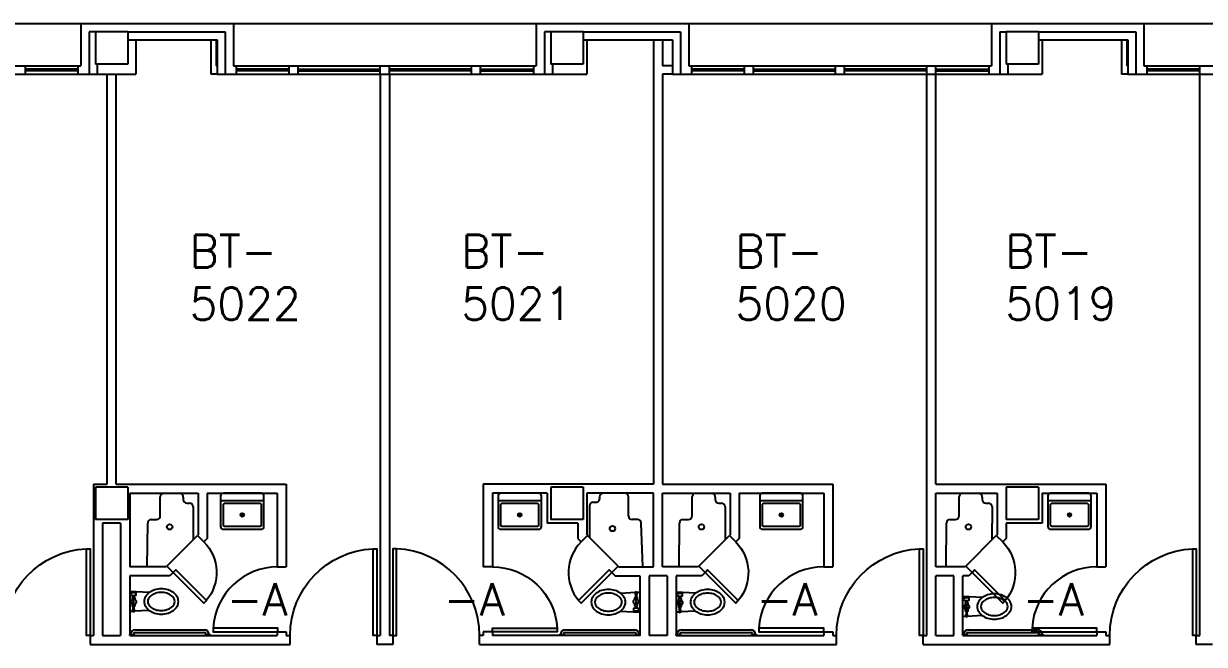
# Model space of a CAD drawing. Extents: x 2809 to 7228, y 18116 to 19837.
# Drawn here: x 5044 to 5698, y 19238 to 19582 of the extents above; entities that cross this region are included whole.
import ezdxf

# ---------------------------------------------------------------- set-up
doc = ezdxf.new("R2010")
doc.units = 0
doc.header["$MEASUREMENT"] = 0
doc.layers.get('0').update_dxf_attribs({"linetype": 'CONTINUOUS'})
for name, color, linetype in [('ARDOOR', 7, 'CONTINUOUS'), ('ARROOMNO', 4, 'CONTINUOUS'), ('ARWALL', 7, 'CONTINUOUS'), ('COL', 14, 'CONTINUOUS'), ('EXWALL', 8, 'CONTINUOUS'), ('EXWINDOW', 8, 'CONTINUOUS'), ('MPFIXTURE', 3, 'CONTINUOUS')]:
    doc.layers.add(name, color=color, linetype=linetype)
doc.styles.add('ROMANS', font='romans.shx', dxfattribs={"height": 18})

# ---------------------------------------------------------------- blocks, each defined once
blk = doc.blocks.new('COL2')
for p, q in [((-0.5, -0.5), (-0.5, 0.5)), ((-0.5, 0.5), (0.5, 0.5)), ((0.5, -0.5), (0.5, 0.5)), ((-0.5, -0.5), (0.5, -0.5))]:
    blk.add_line(p, q)
blk = doc.blocks.new('A$C6AB16C9A')
at = {"layer": 'MPFIXTURE'}
for points in [[(0, 18.5), (0, 1.5, 0.414214), (1.5, 0), (22.5, 0, 0.414214), (24, 1.5), (24, 18.5, 0.414214), (22.5, 20), (1.5, 20, 0.414214)], [(22.5, 13.5), (22.5, 2.5, -0.414214), (21.5, 1.5), (2.5, 1.5, -0.414214), (1.5, 2.5), (1.5, 13.5, -0.414214), (2.5, 14.5), (21.5, 14.5, -0.414214)]]:
    blk.add_lwpolyline(points, format="xyb", close=True, dxfattribs=at)
blk.add_lwpolyline([(0, 16), (24, 16)], dxfattribs=at)
for radius in [1, 0.5]:
    blk.add_circle((12, 8), radius, dxfattribs=at)
blk = doc.blocks.new('A$C53C77F74')
blk.add_blockref('A$C6AB16C9A', (0, 0))
blk = doc.blocks.new('GRABBAR42')
for p, q in [((13.75, 3), (52.25, 3)), ((13.75, 1.5), (52.25, 1.5))]:
    blk.add_line(p, q)
for points in [[(10.75, 0), (10.75, 0.5), (13.25, 0.5), (13.25, 0)], [(52.75, 0), (52.75, 0.5), (55.25, 0.5), (55.25, 0)]]:
    blk.add_lwpolyline(points, close=True)
for centre, radius, start, end in [((13.75, 0.5), 2.5, 90, 180), ((13.75, 0.5), 1, 90, 180), ((52.25, 0.5), 2.5, 0, 90), ((52.25, 0.5), 1, 0, 90)]:
    blk.add_arc(centre, radius, start, end)
blk = doc.blocks.new('A$C187E1549')
at = {"layer": 'MPFIXTURE'}
blk.add_blockref('GRABBAR42', (-10.75, 0), dxfattribs=at)
blk = doc.blocks.new('A$C69F218C8')
blk.add_blockref('A$C187E1549', (0, 0))
blk = doc.blocks.new('A$C1C06607B')
blk.add_blockref('A$C69F218C8', (0, 0))
blk = doc.blocks.new('TOILET')
at = {"layer": 'MPFIXTURE', "linetype": 'CONTINUOUS'}
for p, q in [((4544.88, 18863.19), (4534.08, 18863.81)), ((4534.83, 18862.84), (4534.08, 18862.84)), ((4534.83, 18861.83), (4534.08, 18861.83)), ((4535.38, 18862.9), (4534.89, 18862.9)), ((4534.89, 18861.77), (4535.38, 18861.77)), ((4536.74, 18859.49), (4536.74, 18859.35)), ((4535.91, 18852.75), (4534.08, 18852.64)), ((4544.88, 18853.26), (4536.56, 18852.78))]:
    blk.add_line(p, q, dxfattribs=at)
at = {"layer": 'MPFIXTURE'}
for p, q in [((4535.39, 18860.03), (4535.39, 18859.81)), ((4535.77, 18860.09), (4535.45, 18860.09)), ((4535.45, 18859.75), (4535.77, 18859.75)), ((4535.77, 18860.09), (4535.77, 18861.6)), ((4535.77, 18859.35), (4535.77, 18859.75)), ((4535.77, 18859.75), (4535.77, 18859.75)), ((4536.74, 18860.09), (4536.74, 18861.6)), ((4537.06, 18860.09), (4536.74, 18860.09)), ((4536.74, 18859.75), (4537.06, 18859.75)), ((4536.74, 18859.34), (4536.74, 18859.75)), ((4536.74, 18859.75), (4536.74, 18859.75)), ((4537.12, 18859.81), (4537.12, 18860.03)), ((4537.62, 18862.9), (4537.13, 18862.9)), ((4537.13, 18861.77), (4537.62, 18861.77)), ((4537.68, 18861.83), (4537.68, 18862.84)), ((4535.39, 18856.34), (4535.39, 18856.13)), ((4535.69, 18856.41), (4535.45, 18856.41)), ((4535.45, 18856.07), (4535.69, 18856.07)), ((4535.69, 18856.41), (4535.69, 18856.65)), ((4536.82, 18856.65), (4536.82, 18856.41)), ((4537.05, 18856.41), (4536.82, 18856.41)), ((4536.82, 18856.07), (4537.05, 18856.07)), ((4537.12, 18856.13), (4537.12, 18856.34))]:
    blk.add_line(p, q, dxfattribs=at)
at = {"layer": 'MPFIXTURE', "linetype": 'CONTINUOUS'}
for points in [[(4537.13, 18862.9, 0.025815), (4537.05, 18862.94, 0.069134), (4536.71, 18863.07, 0.055334), (4536.25, 18863.12, 0.055334), (4535.8, 18863.07, 0.069134), (4535.45, 18862.94, 0.025815), (4535.38, 18862.9, 0.164444)], [(4535.38, 18861.77, 0.025815), (4535.45, 18861.72, 0.069134), (4535.8, 18861.59, 0.055334), (4536.25, 18861.54, 0.055334)], [(4536.25, 18861.54, 0.055334), (4536.71, 18861.59, 0.069134), (4537.05, 18861.72, 0.024315), (4537.13, 18861.77, 0.190567)]]:
    blk.add_lwpolyline(points, format="xyb", dxfattribs=at)
at = {"layer": 'MPFIXTURE', "linetype": 'CONTINUOUS', "flags": 128}
for points in [[(4551.59, 18851.21, 0.074368), (4555.34, 18851.77, 0.085026), (4558.3, 18853.27, 0.106278), (4560.41, 18855.66, 0.128465), (4561.08, 18858.23, 0.128465), (4560.41, 18860.79, 0.106278), (4558.3, 18863.19, 0.085026), (4555.34, 18864.68, 0.074368), (4551.59, 18865.24, 0.074368), (4547.84, 18864.68, 0.085026), (4544.88, 18863.19, 0.106278), (4542.77, 18860.79, 0.128465), (4542.1, 18858.23, 0.128465), (4542.77, 18855.66, 0.106278), (4544.88, 18853.27, 0.085026), (4547.84, 18851.77, 0.074368)], [(4551.59, 18853.21, 0.074368), (4554.75, 18853.69, 0.085026), (4557.11, 18854.88, 0.106278), (4558.67, 18856.64, 0.128465), (4559.08, 18858.23, 0.128465), (4558.67, 18859.81, 0.106278), (4557.11, 18861.58, 0.085026), (4554.75, 18862.77, 0.074368), (4551.59, 18863.24, 0.074368), (4548.43, 18862.77, 0.085026), (4546.06, 18861.58, 0.106278), (4544.51, 18859.81, 0.128465), (4544.1, 18858.23, 0.128465), (4544.51, 18856.64, 0.106278), (4546.06, 18854.88, 0.085026), (4548.43, 18853.69, 0.074368)]]:
    blk.add_lwpolyline(points, format="xyb", close=True, dxfattribs=at)
at = {"layer": 'MPFIXTURE'}
for points in [[(4536.82, 18856.07), (4536.82, 18855.57, -0.414214), (4536.76, 18855.51), (4535.75, 18855.51, -0.414214), (4535.69, 18855.57), (4535.69, 18856.07)], [(4536.4, 18855.51), (4536.57, 18852.73, -1.015015), (4535.91, 18852.74), (4536.07, 18855.51)]]:
    blk.add_lwpolyline(points, format="xyb", dxfattribs=at)
at = {"layer": 'MPFIXTURE', "linetype": 'CONTINUOUS'}
blk.add_lwpolyline([(4536.67, 18857.98), (4536.46, 18858.35), (4536.04, 18858.35), (4535.83, 18857.98), (4536.04, 18857.62), (4536.46, 18857.62)], close=True, dxfattribs=at)
blk.add_circle((4536.25, 18857.98), 1.45, dxfattribs=at)
for centre, start, end in [((4534.89, 18862.84), 90, 180), ((4534.89, 18861.83), 180, 270)]:
    blk.add_arc(centre, 0.0602, start, end, dxfattribs=at)
at = {"layer": 'MPFIXTURE'}
for centre, start, end in [((4535.45, 18860.03), 90, 180), ((4535.45, 18859.81), 180, 270), ((4537.06, 18860.03), 0, 90), ((4537.06, 18859.81), 270, 0), ((4537.62, 18862.84), 0, 90), ((4537.62, 18861.83), 270, 0), ((4535.45, 18856.34), 90, 180), ((4535.45, 18856.13), 180, 270), ((4537.05, 18856.34), 0, 90), ((4537.05, 18856.13), 270, 0)]:
    blk.add_arc(centre, 0.0602, start, end, dxfattribs=at)
blk = doc.blocks.new('A$C13734893')
at = {"layer": 'ARWALL'}
blk.add_blockref('TOILET', (-4534.08, -18851.21), dxfattribs=at)
blk = doc.blocks.new('A$C3C8C3C9A')
blk.add_blockref('A$C13734893', (0, 0))
blk = doc.blocks.new('A$C6F837888')
at = {"color": 3}
blk.add_line((1.05, 33.81), (1.05, 16.31), dxfattribs=at)
at = {"layer": 'MPFIXTURE', "color": 3}
blk.add_line((3.05, 35.81), (4.74, 35.81), dxfattribs=at)
at = {"layer": 'MPFIXTURE'}
for p, q in [((4.74, 35.81), (4.74, 35.81)), ((22.77, 28.23), (22.77, 38.81)), ((27.83, 26.23), (24.77, 26.23)), ((24.77, 26.23), (24.77, 26.23)), ((30.77, 0), (29.83, 24.3)), ((16.97, 0.39), (0, 17.36))]:
    blk.add_line(p, q, dxfattribs=at)
at = {"layer": 'MPFIXTURE', "linetype": 'CONTINUOUS'}
blk.add_circle((13.83, 21.24), 1.5, dxfattribs=at)
at = {"layer": 'MPFIXTURE'}
for centre, radius, start, end in [((8.74, 38.81), 2, 90, 180), ((20.77, 38.81), 2, 0, 90), ((3.05, 33.81), 2, 90, 180), ((4.64, 38.04), 2.23, 272.44864, 20.17123), ((24.77, 28.23), 2, 180, 270), ((27.83, 24.23), 2, 1.99987, 90)]:
    blk.add_arc(centre, radius, start, end, dxfattribs=at)
blk = doc.blocks.new('A$C59596714')
blk.add_blockref('A$C6F837888', (0, 0))
blk = doc.blocks.new('A$C68CD6B92')
blk.add_blockref('A$C59596714', (0, 0))
blk = doc.blocks.new('A$C07EF56D2')
at = {"layer": 'MPFIXTURE', "linetype": 'CONTINUOUS'}
for p, q in [((7.25, 28.31), (7.25, 38.8)), ((20, 38.65), (20, 37.32)), ((22, 35.32), (23.46, 35.32)), ((2.25, 26.31), (5.25, 26.31)), ((0, 0), (0.25, 24.31))]:
    blk.add_line(p, q, dxfattribs=at)
at = {"layer": 'MPFIXTURE'}
for p, q in [((25.5, 33.32), (25.46, 14.96)), ((10.89, 0.39), (27.86, 17.36))]:
    blk.add_line(p, q, dxfattribs=at)
at = {"layer": 'MPFIXTURE', "linetype": 'CONTINUOUS'}
blk.add_circle((12.42, 22.14), 1.5, dxfattribs=at)
for centre, radius, start, end in [((9.25, 38.81), 2, 90, 180), ((18.01, 38.83), 2, 354.87236, 82.34211), ((22, 37.32), 2, 180, 270), ((23.51, 33.33), 1.99, 359.85409, 91.82091), ((2.25, 24.31), 2, 90, 180), ((5.25, 28.31), 2, 270, 360)]:
    blk.add_arc(centre, radius, start, end, dxfattribs=at)
blk = doc.blocks.new('A$C2EEF6F50')
blk.add_blockref('A$C07EF56D2', (0, 0))
blk = doc.blocks.new('A$C716203C8')
blk.add_blockref('A$C2EEF6F50', (0, 0))

msp = doc.modelspace()

# ---------------------------------------------------------------- linework, layer by layer
at = {"layer": 'ARDOOR', "flags": 128}
for points in [[(5032.47, 19242.96, -0.402069), (5078.47, 19290.92), (5078.47, 19290.96), (5080.47, 19290.96), (5080.47, 19242.96), (5078.47, 19242.96), (5078.47, 19290.96)], [(5143.61, 19294.78, -0.390066), (5144.97, 19262.31), (5145.03, 19262.26), (5143.61, 19260.84), (5126.64, 19277.81), (5128.06, 19279.23), (5145.03, 19262.26)], [(5191.47, 19242.96, -0.402069), (5237.47, 19290.92), (5237.47, 19290.96), (5239.47, 19290.96), (5239.47, 19242.96), (5237.47, 19242.96), (5237.47, 19290.96)], [(5296.47, 19242.96, 0.402069), (5250.47, 19290.92), (5250.47, 19290.96), (5248.47, 19290.96), (5248.47, 19242.96), (5250.47, 19242.96), (5250.47, 19290.96)], [(5352.82, 19294.78, 0.390066), (5351.47, 19262.31), (5351.41, 19262.26), (5352.82, 19260.84), (5369.79, 19277.81), (5368.38, 19279.23), (5351.41, 19262.26)], [(5438.55, 19294.78, -0.390066), (5439.9, 19262.31), (5439.97, 19262.26), (5438.55, 19260.84), (5421.58, 19277.81), (5423, 19279.23), (5439.97, 19262.26)], [(5494.47, 19242.96, -0.402069), (5540.47, 19290.92), (5540.47, 19290.96), (5542.47, 19290.96), (5542.47, 19242.96), (5540.47, 19242.96), (5540.47, 19290.96)], [(5586.61, 19294.78, -0.390066), (5587.97, 19262.31), (5588.03, 19262.26), (5586.61, 19260.84), (5569.64, 19277.81), (5571.06, 19279.23), (5588.03, 19262.26)], [(5645.99, 19242.96, -0.402069), (5691.99, 19290.92), (5691.99, 19290.96), (5693.99, 19290.96), (5693.99, 19242.96), (5691.99, 19242.96), (5691.99, 19290.96)], [(5184.72, 19280.96, 0.39805), (5148.77, 19246.95), (5148.72, 19244.96), (5184.72, 19244.96), (5184.72, 19246.96), (5148.77, 19246.95)], [(5303.59, 19280.96, -0.39805), (5339.54, 19246.95), (5339.59, 19244.96), (5303.59, 19244.96), (5303.59, 19246.96), (5339.54, 19246.95)], [(5487.34, 19280.96, 0.39805), (5451.4, 19246.95), (5451.34, 19244.96), (5487.34, 19244.96), (5487.34, 19246.96), (5451.4, 19246.95)], [(5638.84, 19280.96, 0.39805), (5602.9, 19246.95), (5602.84, 19244.96), (5638.84, 19244.96), (5638.84, 19246.96), (5602.9, 19246.95)]]:
    msp.add_lwpolyline(points, format="xyb", dxfattribs=at)
at = {"layer": 'ARWALL'}
for p, q in [((5105.97, 19573.21), (5105.97, 19554.21)), ((5147.47, 19573.21), (5147.47, 19554.21)), ((5150.47, 19573.21), (5150.47, 19558.71)), ((5355.97, 19573.21), (5355.97, 19554.21)), ((5392.97, 19573.21), (5392.97, 19326.77)), ((5397.97, 19573.21), (5397.97, 19558.71)), ((5608.47, 19573.21), (5608.47, 19554.21)), ((5652.47, 19573.21), (5652.47, 19554.21)), ((5655.47, 19573.21), (5655.47, 19558.71)), ((5084.47, 19554.21), (5105.97, 19554.21)), ((5089.97, 19326.77), (5089.97, 19554.21)), ((5094.97, 19326.77), (5094.97, 19554.21)), ((5150.97, 19554.21), (5147.47, 19554.21)), ((5150.97, 19558.71), (5150.47, 19558.71)), ((5241.47, 19554.21), (5241.47, 19242.96)), ((5246.47, 19554.21), (5246.47, 19242.96)), ((5336.97, 19554.21), (5355.97, 19554.21)), ((5403.47, 19558.71), (5397.97, 19558.71)), ((5403.47, 19554.21), (5397.97, 19554.21)), ((5397.97, 19554.21), (5397.97, 19326.77)), ((5544.47, 19242.96), (5544.47, 19554.21)), ((5549.47, 19326.77), (5549.47, 19554.21)), ((5589.47, 19554.21), (5608.47, 19554.21)), ((5655.97, 19554.21), (5652.47, 19554.21)), ((5655.97, 19558.71), (5655.47, 19558.71)), ((5695.97, 19242.96), (5695.97, 19554.21)), ((5082.47, 19326.77), (5082.47, 19242.96)), ((5082.47, 19326.77), (5089.97, 19326.77)), ((5094.97, 19326.77), (5189.34, 19326.77)), ((5189.34, 19326.77), (5189.34, 19280.96)), ((5392.97, 19326.77), (5298.59, 19326.77)), ((5298.59, 19326.77), (5298.59, 19280.96)), ((5397.97, 19326.77), (5492.34, 19326.77)), ((5492.34, 19326.77), (5492.34, 19280.96)), ((5549.47, 19326.77), (5643.84, 19326.77)), ((5643.84, 19326.77), (5643.84, 19280.96)), ((5102.47, 19321.77), (5140.47, 19321.77)), ((5102.47, 19321.77), (5102.47, 19280.96)), ((5140.47, 19321.77), (5140.47, 19298.71)), ((5145.47, 19321.77), (5184.34, 19321.77)), ((5145.47, 19321.77), (5145.47, 19296.64)), ((5184.34, 19321.77), (5184.34, 19280.96)), ((5333.97, 19321.77), (5303.59, 19321.77)), ((5303.59, 19321.77), (5303.59, 19280.96)), ((5333.97, 19321.77), (5333.97, 19305.21)), ((5392.97, 19321.77), (5355.97, 19321.77)), ((5355.97, 19321.77), (5355.97, 19298.71)), ((5392.97, 19280.96), (5392.97, 19321.77)), ((5397.97, 19280.96), (5397.97, 19321.77)), ((5397.97, 19321.77), (5435.41, 19321.77)), ((5435.41, 19321.77), (5435.41, 19298.71)), ((5440.41, 19321.77), (5487.34, 19321.77)), ((5440.41, 19321.77), (5440.41, 19296.64)), ((5487.34, 19321.77), (5487.34, 19280.96)), ((5549.47, 19280.96), (5549.47, 19321.77)), ((5549.47, 19321.77), (5583.47, 19321.77)), ((5583.47, 19321.77), (5583.47, 19298.71)), ((5608.47, 19321.77), (5608.47, 19305.21)), ((5608.47, 19321.77), (5638.84, 19321.77)), ((5638.84, 19321.77), (5638.84, 19280.96)), ((5097.47, 19305.21), (5087.47, 19305.21)), ((5087.47, 19305.21), (5087.47, 19242.96)), ((5097.47, 19305.21), (5097.47, 19242.96)), ((5350.97, 19305.21), (5333.97, 19305.21)), ((5350.97, 19305.21), (5350.97, 19296.64)), ((5608.47, 19305.21), (5588.47, 19305.21)), ((5588.47, 19305.21), (5588.47, 19296.64)), ((5140.47, 19298.71), (5140.08, 19298.32)), ((5140.08, 19298.32), (5143.61, 19294.78)), ((5356.36, 19298.32), (5352.82, 19294.78)), ((5355.97, 19298.71), (5356.36, 19298.32)), ((5435.41, 19298.71), (5435.02, 19298.32)), ((5435.02, 19298.32), (5438.55, 19294.78)), ((5583.47, 19298.71), (5583.08, 19298.32)), ((5583.08, 19298.32), (5586.61, 19294.78)), ((5145.47, 19296.64), (5143.61, 19294.78)), ((5350.97, 19296.64), (5352.82, 19294.78)), ((5440.41, 19296.64), (5438.55, 19294.78)), ((5588.47, 19296.64), (5586.61, 19294.78)), ((5122.72, 19280.96), (5102.47, 19280.96)), ((5123.11, 19281.35), (5122.72, 19280.96)), ((5123.11, 19281.35), (5126.64, 19277.81)), ((5184.34, 19280.96), (5189.34, 19280.96)), ((5303.59, 19280.96), (5298.59, 19280.96)), ((5373.33, 19281.35), (5369.79, 19277.81)), ((5373.33, 19281.35), (5373.72, 19280.96)), ((5373.72, 19280.96), (5392.97, 19280.96)), ((5417.66, 19280.96), (5397.97, 19280.96)), ((5418.05, 19281.35), (5417.66, 19280.96)), ((5418.05, 19281.35), (5421.58, 19277.81)), ((5487.34, 19280.96), (5492.34, 19280.96)), ((5565.72, 19280.96), (5549.47, 19280.96)), ((5566.11, 19281.35), (5565.72, 19280.96)), ((5566.11, 19281.35), (5569.64, 19277.81)), ((5638.84, 19280.96), (5643.84, 19280.96)), ((5124.79, 19275.96), (5102.47, 19275.96)), ((5102.47, 19275.96), (5102.47, 19242.96)), ((5126.64, 19277.81), (5124.79, 19275.96)), ((5369.79, 19277.81), (5371.65, 19275.96)), ((5371.65, 19275.96), (5385.47, 19275.96)), ((5385.47, 19275.96), (5385.47, 19242.96)), ((5390.47, 19275.96), (5390.47, 19242.96)), ((5400.47, 19275.96), (5390.47, 19275.96)), ((5400.47, 19275.96), (5400.47, 19242.96)), ((5405.47, 19275.96), (5405.47, 19242.96)), ((5419.73, 19275.96), (5405.47, 19275.96)), ((5421.58, 19277.81), (5419.73, 19275.96)), ((5549.47, 19242.96), (5549.47, 19275.96)), ((5559.47, 19275.96), (5549.47, 19275.96)), ((5559.47, 19242.96), (5559.47, 19275.96)), ((5567.79, 19275.96), (5564.47, 19275.96)), ((5564.47, 19242.96), (5564.47, 19275.96)), ((5569.64, 19277.81), (5567.79, 19275.96)), ((5080.47, 19242.96), (5080.47, 19237.96)), ((5080.47, 19242.96), (5082.47, 19242.96)), ((5087.47, 19242.96), (5097.47, 19242.96)), ((5102.47, 19242.96), (5184.34, 19242.96)), ((5184.34, 19244.96), (5184.34, 19242.96)), ((5184.34, 19244.96), (5189.34, 19244.96)), ((5189.34, 19244.96), (5189.34, 19242.96)), ((5189.34, 19242.96), (5191.47, 19242.96)), ((5191.47, 19237.96), (5191.47, 19242.96)), ((5239.47, 19242.96), (5241.47, 19242.96)), ((5239.47, 19242.96), (5239.47, 19237.96)), ((5248.47, 19242.96), (5246.47, 19242.96)), ((5248.47, 19242.96), (5248.47, 19237.96)), ((5296.47, 19237.96), (5296.47, 19242.96)), ((5298.59, 19242.96), (5296.47, 19242.96)), ((5298.59, 19244.96), (5298.59, 19242.96)), ((5303.59, 19244.96), (5298.59, 19244.96)), ((5303.59, 19244.96), (5303.59, 19242.96)), ((5385.47, 19242.96), (5303.59, 19242.96)), ((5400.47, 19242.96), (5390.47, 19242.96)), ((5405.47, 19242.96), (5487.34, 19242.96)), ((5487.34, 19244.96), (5487.34, 19242.96)), ((5487.34, 19244.96), (5492.34, 19244.96)), ((5492.34, 19244.96), (5492.34, 19242.96)), ((5492.34, 19242.96), (5494.47, 19242.96)), ((5494.47, 19237.96), (5494.47, 19242.96)), ((5542.47, 19237.96), (5542.47, 19242.96)), ((5542.47, 19242.96), (5544.47, 19242.96)), ((5549.47, 19242.96), (5559.47, 19242.96)), ((5564.47, 19242.96), (5638.84, 19242.96)), ((5638.84, 19244.96), (5638.84, 19242.96)), ((5638.84, 19244.96), (5643.84, 19244.96)), ((5643.84, 19244.96), (5643.84, 19242.96)), ((5643.84, 19242.96), (5645.97, 19242.96)), ((5645.97, 19237.96), (5645.97, 19242.96)), ((5693.97, 19242.96), (5695.97, 19242.96)), ((5693.97, 19237.96), (5693.97, 19242.96)), ((5080.47, 19237.96), (5191.47, 19237.96)), ((5248.47, 19237.96), (5239.47, 19237.96)), ((5296.47, 19237.96), (5494.47, 19237.96)), ((5542.47, 19237.96), (5645.97, 19237.96)), ((5702.97, 19237.96), (5693.97, 19237.96))]:
    msp.add_line(p, q, dxfattribs=at)
at = {"layer": 'EXWALL'}
for p, q in [((4039.97, 19582.21), (5993.47, 19582.21)), ((5075.47, 19582.21), (5159.97, 19582.21)), ((5075.47, 19582.21), (5075.47, 19558.71)), ((5159.97, 19582.21), (5159.97, 19558.71)), ((5327.97, 19582.21), (5412.47, 19582.21)), ((5327.97, 19582.21), (5327.97, 19558.71)), ((5412.47, 19582.21), (5412.47, 19558.71)), ((5580.47, 19582.21), (5664.97, 19582.21)), ((5580.47, 19582.21), (5580.47, 19558.71)), ((5664.97, 19582.21), (5664.97, 19558.71)), ((5079.97, 19577.71), (5079.97, 19554.21)), ((5083.47, 19577.71), (5079.97, 19577.71)), ((5101.47, 19577.71), (5155.47, 19577.71)), ((5101.47, 19573.21), (5150.97, 19573.21)), ((5150.97, 19573.21), (5150.97, 19554.21)), ((5155.47, 19577.71), (5155.47, 19554.21)), ((5335.97, 19577.71), (5332.47, 19577.71)), ((5332.47, 19577.71), (5332.47, 19554.21)), ((5353.97, 19577.71), (5407.97, 19577.71)), ((5353.97, 19573.21), (5403.47, 19573.21)), ((5403.47, 19573.21), (5403.47, 19554.21)), ((5407.97, 19577.71), (5407.97, 19554.21)), ((5584.97, 19577.71), (5588.47, 19577.71)), ((5584.97, 19577.71), (5584.97, 19554.21)), ((5606.47, 19577.71), (5660.47, 19577.71)), ((5606.47, 19573.21), (5655.97, 19573.21)), ((5655.97, 19573.21), (5655.97, 19554.21)), ((5660.47, 19577.71), (5660.47, 19554.21)), ((5084.47, 19559.71), (5084.47, 19554.21)), ((5336.97, 19559.71), (5336.97, 19554.21)), ((5589.47, 19559.71), (5589.47, 19554.21)), ((4948.97, 19554.21), (5084.47, 19554.21)), ((4957.97, 19558.71), (5075.47, 19558.71)), ((5150.97, 19554.21), (5336.97, 19554.21)), ((5159.97, 19558.71), (5327.97, 19558.71)), ((5403.47, 19554.21), (5589.47, 19554.21)), ((5412.47, 19558.71), (5580.47, 19558.71)), ((5655.97, 19554.21), (5841.97, 19554.21)), ((5664.97, 19558.71), (5832.97, 19558.71))]:
    msp.add_line(p, q, dxfattribs=at)
at = {"layer": 'EXWINDOW'}
for p, q in [((5044.47, 19558.71), (5044.47, 19554.21)), ((5045.47, 19556.96), (5044.47, 19556.96)), ((5045.47, 19555.96), (5044.47, 19555.96)), ((5045.47, 19556.96), (5045.47, 19555.96)), ((5072.97, 19556.96), (5045.47, 19556.96)), ((5072.97, 19555.96), (5045.47, 19555.96)), ((5072.97, 19555.96), (5072.97, 19556.96)), ((5073.97, 19556.96), (5072.97, 19556.96)), ((5073.97, 19555.96), (5072.97, 19555.96)), ((5073.97, 19554.21), (5073.97, 19558.71)), ((5161.47, 19558.71), (5161.47, 19554.21)), ((5162.47, 19556.96), (5161.47, 19556.96)), ((5162.47, 19555.96), (5161.47, 19555.96)), ((5189.97, 19556.96), (5162.47, 19556.96)), ((5162.47, 19556.96), (5162.47, 19555.96)), ((5189.97, 19555.96), (5162.47, 19555.96)), ((5189.97, 19555.96), (5189.97, 19556.96)), ((5190.97, 19556.96), (5189.97, 19556.96)), ((5190.97, 19555.96), (5189.97, 19555.96)), ((5190.97, 19554.21), (5190.97, 19558.71)), ((5195.97, 19554.21), (5195.97, 19558.71)), ((5195.97, 19556.96), (5196.97, 19556.96)), ((5195.97, 19555.96), (5196.97, 19555.96)), ((5196.97, 19556.96), (5240.47, 19556.96)), ((5196.97, 19555.96), (5196.97, 19556.96)), ((5196.97, 19555.96), (5240.47, 19555.96)), ((5240.47, 19555.96), (5240.47, 19556.96)), ((5240.47, 19556.96), (5241.47, 19556.96)), ((5240.47, 19555.96), (5241.47, 19555.96)), ((5241.47, 19554.21), (5241.47, 19558.71)), ((5246.47, 19554.21), (5246.47, 19558.71)), ((5247.47, 19556.96), (5246.47, 19556.96)), ((5247.47, 19555.96), (5246.47, 19555.96)), ((5247.47, 19555.96), (5247.47, 19556.96)), ((5290.97, 19556.96), (5247.47, 19556.96)), ((5290.97, 19555.96), (5247.47, 19555.96)), ((5290.97, 19555.96), (5290.97, 19556.96)), ((5291.97, 19556.96), (5290.97, 19556.96)), ((5291.97, 19555.96), (5290.97, 19555.96)), ((5291.97, 19554.21), (5291.97, 19558.71)), ((5296.97, 19554.21), (5296.97, 19558.71)), ((5296.97, 19556.96), (5297.97, 19556.96)), ((5296.97, 19555.96), (5297.97, 19555.96)), ((5297.97, 19556.96), (5325.47, 19556.96)), ((5297.97, 19555.96), (5297.97, 19556.96)), ((5297.97, 19555.96), (5325.47, 19555.96)), ((5325.47, 19556.96), (5325.47, 19555.96)), ((5325.47, 19556.96), (5326.47, 19556.96)), ((5325.47, 19555.96), (5326.47, 19555.96)), ((5326.47, 19558.71), (5326.47, 19554.21)), ((5413.97, 19558.71), (5413.97, 19554.21)), ((5414.97, 19556.96), (5413.97, 19556.96)), ((5414.97, 19555.96), (5413.97, 19555.96)), ((5442.47, 19556.96), (5414.97, 19556.96)), ((5414.97, 19556.96), (5414.97, 19555.96)), ((5442.47, 19555.96), (5414.97, 19555.96)), ((5443.47, 19556.96), (5442.47, 19556.96)), ((5442.47, 19555.96), (5442.47, 19556.96)), ((5443.47, 19555.96), (5442.47, 19555.96)), ((5443.47, 19554.21), (5443.47, 19558.71)), ((5448.47, 19554.21), (5448.47, 19558.71)), ((5448.47, 19556.96), (5449.47, 19556.96)), ((5448.47, 19555.96), (5449.47, 19555.96)), ((5449.47, 19555.96), (5449.47, 19556.96)), ((5449.47, 19556.96), (5492.97, 19556.96)), ((5449.47, 19555.96), (5492.97, 19555.96)), ((5492.97, 19556.96), (5493.97, 19556.96)), ((5492.97, 19555.96), (5492.97, 19556.96)), ((5492.97, 19555.96), (5493.97, 19555.96)), ((5493.97, 19554.21), (5493.97, 19558.71)), ((5498.97, 19554.21), (5498.97, 19558.71)), ((5499.97, 19556.96), (5498.97, 19556.96)), ((5499.97, 19555.96), (5498.97, 19555.96)), ((5543.47, 19556.96), (5499.97, 19556.96)), ((5499.97, 19555.96), (5499.97, 19556.96)), ((5543.47, 19555.96), (5499.97, 19555.96)), ((5544.47, 19556.96), (5543.47, 19556.96)), ((5543.47, 19555.96), (5543.47, 19556.96)), ((5544.47, 19555.96), (5543.47, 19555.96)), ((5544.47, 19554.21), (5544.47, 19558.71)), ((5549.47, 19554.21), (5549.47, 19558.71)), ((5549.47, 19556.96), (5550.47, 19556.96)), ((5549.47, 19555.96), (5550.47, 19555.96)), ((5550.47, 19556.96), (5577.97, 19556.96)), ((5550.47, 19555.96), (5550.47, 19556.96)), ((5550.47, 19555.96), (5577.97, 19555.96)), ((5577.97, 19556.96), (5577.97, 19555.96)), ((5577.97, 19556.96), (5578.97, 19556.96)), ((5577.97, 19555.96), (5578.97, 19555.96)), ((5578.97, 19558.71), (5578.97, 19554.21)), ((5666.47, 19558.71), (5666.47, 19554.21)), ((5667.47, 19556.96), (5666.47, 19556.96)), ((5667.47, 19555.96), (5666.47, 19555.96)), ((5694.97, 19556.96), (5667.47, 19556.96)), ((5667.47, 19556.96), (5667.47, 19555.96)), ((5694.97, 19555.96), (5667.47, 19555.96)), ((5694.97, 19555.96), (5694.97, 19556.96)), ((5695.97, 19556.96), (5694.97, 19556.96)), ((5695.97, 19555.96), (5694.97, 19555.96)), ((5695.97, 19554.21), (5695.97, 19558.71))]:
    msp.add_line(p, q, dxfattribs=at)

# ---------------------------------------------------------------- block references
for name, p in [('A$C716203C8', (5112.22, 19280.96)), ('A$C53C77F74', (5152.91, 19301.77)), ('A$C53C77F74', (5306.78, 19301.77)), ('A$C716203C8', (5407.16, 19280.96)), ('A$C53C77F74', (5451.87, 19301.77)), ('A$C716203C8', (5555.22, 19280.96)), ('A$C53C77F74', (5611.66, 19301.77)), ('A$C3C8C3C9A', (5102.47, 19254.73)), ('A$C3C8C3C9A', (5405.47, 19254.35)), ('A$C3C8C3C9A', (5564.47, 19251.93)), ('A$C69F218C8', (5102.47, 19242.96)), ('A$C69F218C8', (5340.97, 19242.96)), ('A$C1C06607B', (5405.47, 19242.96)), ('A$C1C06607B', (5564.47, 19242.96))]:
    msp.add_blockref(name, p)
at = {"rotation": 180}
msp.add_blockref('A$C3C8C3C9A', (5385.47, 19268.41), dxfattribs=at)
at = {"layer": 'COL', "xscale": 18, "yscale": 18, "zscale": 18, "rotation": 180}
for p in [(5092.47, 19568.71), (5344.97, 19568.71), (5597.47, 19568.71), (5092.47, 19316.21), (5344.97, 19316.21), (5597.47, 19316.21)]:
    msp.add_blockref('COL2', p, dxfattribs=at)
at = {"layer": 'MPFIXTURE'}
msp.add_blockref('A$C68CD6B92', (5356.36, 19280.96), dxfattribs=at)

# ---------------------------------------------------------------- texts
at = {"layer": 'ARROOMNO', "style": 'ROMANS'}
for s, p in [('BT-', (5135.68, 19447.03)), ('BT-', (5286.27, 19447.03)), ('BT-', (5438.39, 19447.03)), ('BT-', (5588.04, 19447.03)), ('5022', (5135.68, 19417.89)), ('5021', (5286.27, 19417.89)), ('5020', (5438.39, 19417.89)), ('5019', (5588.04, 19417.89)), ('-A', (5156.13, 19253.97)), ('-A', (5276.56, 19253.97)), ('-A', (5450.04, 19253.97)), ('-A', (5597.71, 19253.97))]:
    msp.add_text(s, height=18, dxfattribs=at).set_placement(p)

doc.saveas('drawing.dxf')
